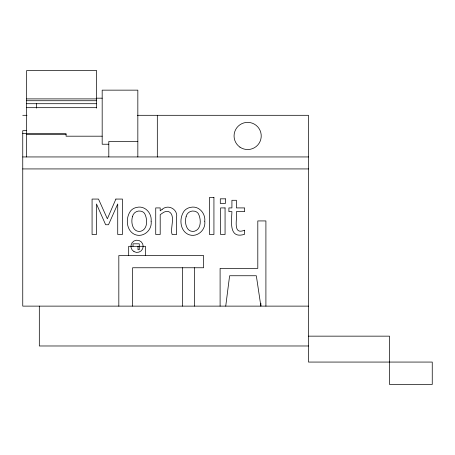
<?xml version="1.0" encoding="UTF-8"?>
<svg xmlns="http://www.w3.org/2000/svg" width="455" height="455" viewBox="0 0 455 455"><rect width="100%" height="100%" fill="white"/><g stroke="black" fill="none" stroke-linecap="round" stroke-linejoin="round"><path stroke-width="0.68" d="M225.737 306.124L229.61 275.747L256.33 275.747L260.869 306.124L260.869 303.286M96.614 98.178L102.176 98.178M26.663 98.9L96.614 98.9M26.663 100.726L96.614 100.726M26.663 103.706L96.614 103.706M26.663 107.681L96.614 107.681M22.75 115.303L26.999 115.303M137.484 115.303L308.484 115.303L308.484 362.066L432.25 362.066L432.25 384.469L389.525 384.469L389.525 336.154L308.484 336.154M26.663 130.67L22.75 130.67L22.75 306.124L308.484 306.124M22.75 133.651L66.077 133.651L66.077 136.193L102.176 136.193M26.663 134.362L66.077 134.362M137.837 141.482L108.808 141.482L108.808 156.947M108.808 144.229L102.176 144.229L102.176 90.147L137.837 90.147L137.837 156.947M22.75 156.947L308.484 156.947M22.75 168.93L308.484 168.93M308.484 345.982L39.318 345.982L39.318 306.124M265.908 306.124L265.908 220.931L257.803 220.931L257.803 268.376L220.101 268.376L220.101 306.124M194.575 267.762L194.575 306.124M182.518 267.762L182.518 306.124M157.316 115.303L157.316 157.02M145.446 255.545L145.446 246.309L128.68 246.309L128.68 255.545M137.984 246.309L137.984 249.71L139.27 249.71L139.27 243.812L133.019 243.812L133.019 246.309M132.604 306.124L132.604 267.762L203.578 267.762L203.578 255.545L118.823 255.545L118.823 306.124M96.614 108.114L96.614 70.531L26.663 70.531L26.663 156.947M36.485 103.706L36.485 108.114M151.134 221.221C152.38 230.321 142.944 238.323 134.333 234.291C126.041 230.133 125.455 217.666 130.659 210.87A10.596 10.596 0 0 1 136.739 207.406C145.003 205.307 152.038 213.241 151.134 221.221M204.773 221.221C206.018 230.321 196.577 238.323 187.966 234.291C179.674 230.133 179.088 217.666 184.292 210.87A10.596 10.596 0 0 1 190.372 207.406C198.636 205.307 205.671 213.241 204.773 221.221M132.473 216.716C130.613 222.586 132.843 232.994 140.913 231.22C147.966 229.075 147.556 218.866 144.639 213.543A6.017 6.017 0 0 0 140.919 211.188C137.109 210.233 133.105 212.821 132.473 216.716M186.112 216.716C184.247 222.586 186.476 232.994 194.547 231.22C201.605 229.075 201.19 218.866 198.272 213.543A6.017 6.017 0 0 0 194.558 211.188C190.742 210.233 186.743 212.821 186.112 216.716M115.894 199.062L107.352 218.792L98.496 199.062L92.075 199.062L92.075 234.496L96.477 234.496L96.477 203.965L105.64 224.742L108.495 224.742L117.726 203.965L117.726 234.496L122.435 234.496L122.435 199.062L115.894 199.062M162.19 209.289L160.2 210.87L160.2 207.918L155.729 207.918L155.729 234.496L160.2 234.496L160.2 214.652L163.663 212.331A7.633 7.633 0 0 1 168.612 211.558C176.324 215.005 169.675 228.683 172.149 234.496L176.62 234.496L176.62 217.245C177.973 209.243 168.213 203.971 162.19 209.289M244.369 230.236C231.834 235.644 237.828 217.052 236.395 211.626L244.631 211.626L244.631 207.918L236.395 207.918L236.395 200.28L231.919 200.28L231.919 207.918L228.899 207.918L228.899 211.626L231.919 211.626C231.572 221.636 228.694 239.398 244.631 234.257L244.369 230.236M213.93 197.47L209.459 197.47L209.459 234.496L213.93 234.496L213.93 197.47M225.379 198.829L220.288 198.829L220.288 203.465L225.379 203.465L225.379 198.829M225.066 207.918L220.595 207.918L220.595 234.496L225.066 234.496L225.066 207.918M239.927 147.13A13.582 13.582 0 0 0 261.187 137.046A13.582 13.582 0 0 0 241.827 123.68A13.582 13.582 0 0 0 239.927 147.13M133.998 251.615A6.131 6.131 0 0 0 143.188 246.309A6.131 6.131 0 0 0 133.998 240.996A6.131 6.131 0 0 0 133.998 251.615"/></g></svg>
